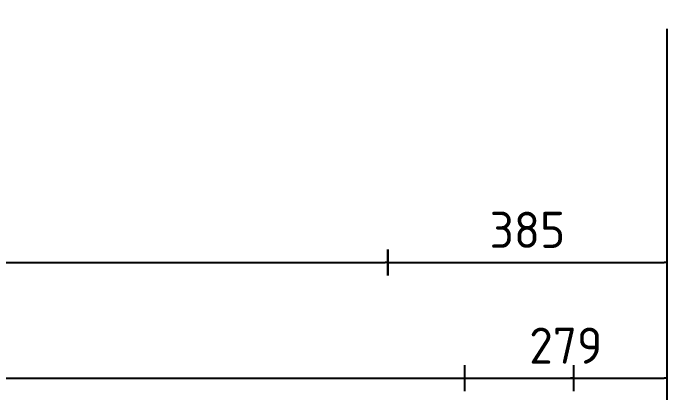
# Model space of a CAD drawing. Extents: x 0 to 420, y 0 to 297.
# Drawn here: x 136.82 to 181.96, y 102.25 to 128.97 of the extents above; entities that cross this region are included whole.
import ezdxf

# ---------------------------------------------------------------- set-up
doc = ezdxf.new("R2010")
doc.units = 0
doc.layers.get('0').update_dxf_attribs({"linetype": 'CONTINUOUS'})
doc.layers.get('DEFPOINTS').update_dxf_attribs({"linetype": 'CONTINUOUS'})
doc.layers.add('T25', color=1, linetype='CONTINUOUS')
doc.styles.add('ISO', font='iso3098b.shx')
doc.dimstyles.new('SIGNSDIM', dxfattribs={"dimtxt": 2.5, "dimasz": 0.2, "dimexe": 1.5, "dimexo": 2, "dimgap": 1, "dimtad": 1, "dimdec": 4, "dimlfac": 20, "dimrnd": 1, "dimdsep": 46, "dimtxsty": 'ISO', "dimblk": 'SGNDIM', "dimcen": 2.5, "dimse2": 1, "dimadec": 0, "dimazin": 0, "dimtfac": 1, "dimtdec": 4, "dimtix": 1, "dimtmove": 0, "dimatfit": 3, "dimldrblk": 'SGNDIM', "dimfxl": 1, "dimtolj": 1, "dimtzin": 0, "dimarcsym": 0})

# ---------------------------------------------------------------- blocks, each defined once
blk = doc.blocks.new('SGNDIM')
for p, q in [((0, 4.5), (0, -4.5)), ((0, 0), (-1, 0))]:
    blk.add_line(p, q)
blk = doc.blocks.new('*D9')
at = {"layer": 'DEFPOINTS', "color": 0}
for p in [(101.221, 132.331), (162.698, 132.331), (162.698, 111.75)]:
    blk.add_point(p, dxfattribs=at)
at = {"layer": 'T25', "color": 0, "lineweight": -2}
blk.add_line((101.421, 111.75), (162.498, 111.75), dxfattribs=at)
at = {"layer": 'T25', "color": 0, "lineweight": -2, "xscale": 0.2, "yscale": 0.2, "zscale": 0.2, "rotation": 180}
blk.add_blockref('SGNDIM', (101.221, 111.75), dxfattribs=at)
at = {"layer": 'T25', "color": 0, "lineweight": -2, "xscale": 0.2, "yscale": 0.2, "zscale": 0.2}
blk.add_blockref('SGNDIM', (162.698, 111.75), dxfattribs=at)
at = {"layer": 'T25', "color": 0, "insert": (131.959, 114), "char_height": 2.5, "attachment_point": 5, "style": 'ISO'}
blk.add_mtext('\\A1;1230', dxfattribs=at)
blk = doc.blocks.new('*D10')
at = {"layer": 'DEFPOINTS', "color": 0}
for p in [(162.698, 136.775), (181.959, 129.888), (181.959, 111.75)]:
    blk.add_point(p, dxfattribs=at)
at = {"layer": 'T25', "color": 0, "lineweight": -2}
for p, q in [((181.959, 127.888), (181.959, 110.25)), ((162.898, 111.75), (181.759, 111.75))]:
    blk.add_line(p, q, dxfattribs=at)
at = {"layer": 'T25', "color": 0, "lineweight": -2, "xscale": 0.2, "yscale": 0.2, "zscale": 0.2, "rotation": 180}
blk.add_blockref('SGNDIM', (162.698, 111.75), dxfattribs=at)
at = {"layer": 'T25', "color": 0, "lineweight": -2, "xscale": 0.2, "yscale": 0.2, "zscale": 0.2}
blk.add_blockref('SGNDIM', (181.959, 111.75), dxfattribs=at)
at = {"layer": 'T25', "color": 0, "insert": (172.328, 114), "char_height": 2.5, "attachment_point": 5, "style": 'ISO'}
blk.add_mtext('\\A1;385', dxfattribs=at)
blk = doc.blocks.new('*D12')
at = {"layer": 'DEFPOINTS', "color": 0}
for p in [(88.416, 166.984), (175.503, 166.984), (175.503, 103.75)]:
    blk.add_point(p, dxfattribs=at)
at = {"layer": 'T25', "color": 0, "lineweight": -2}
blk.add_line((88.616, 103.75), (175.303, 103.75), dxfattribs=at)
at = {"layer": 'T25', "color": 0, "lineweight": -2, "xscale": 0.2, "yscale": 0.2, "zscale": 0.2, "rotation": 180}
blk.add_blockref('SGNDIM', (88.416, 103.75), dxfattribs=at)
at = {"layer": 'T25', "color": 0, "lineweight": -2, "xscale": 0.2, "yscale": 0.2, "zscale": 0.2}
blk.add_blockref('SGNDIM', (175.503, 103.75), dxfattribs=at)
at = {"layer": 'T25', "color": 0, "insert": (131.959, 106), "char_height": 2.5, "attachment_point": 5, "style": 'ISO'}
blk.add_mtext('\\A1;1742', dxfattribs=at)
blk = doc.blocks.new('*D13')
at = {"layer": 'DEFPOINTS', "color": 0}
for p in [(168.003, 115.717), (181.959, 115.717), (181.959, 103.75)]:
    blk.add_point(p, dxfattribs=at)
at = {"layer": 'T25', "color": 0, "lineweight": -2}
for p, q in [((181.959, 113.717), (181.959, 102.25)), ((168.203, 103.75), (181.759, 103.75))]:
    blk.add_line(p, q, dxfattribs=at)
at = {"layer": 'T25', "color": 0, "lineweight": -2, "xscale": 0.2, "yscale": 0.2, "zscale": 0.2, "rotation": 180}
blk.add_blockref('SGNDIM', (168.003, 103.75), dxfattribs=at)
at = {"layer": 'T25', "color": 0, "lineweight": -2, "xscale": 0.2, "yscale": 0.2, "zscale": 0.2}
blk.add_blockref('SGNDIM', (181.959, 103.75), dxfattribs=at)
at = {"layer": 'T25', "color": 0, "insert": (174.981, 106), "char_height": 2.5, "attachment_point": 5, "style": 'ISO'}
blk.add_mtext('\\A1;279', dxfattribs=at)

msp = doc.modelspace()

# ---------------------------------------------------------------- dimensions: what is measured, and where the dimension line sits
at = {"layer": 'T25'}
for base, p1, p2, override, picture, middle in [((175.5027774, 103.7502805), (88.4155262, 166.9844725), (175.5027774, 166.9844725), {"dimse1": 1}, '*D12', (131.9591518, 106.0002805)), ((181.9591518, 111.7502805), (162.6976331, 136.7749232), (181.9591518, 129.8877578), {"dimse1": 1, "dimse2": 0}, '*D10', (172.3283924, 114.0002805)), ((162.6976331, 111.7502805), (101.2206705, 132.330964), (162.6976331, 132.330964), {"dimse1": 1}, '*D9', (131.9591518, 114.0002805)), ((181.9591518, 103.7502805), (168.0027774, 115.7173679), (181.9591518, 115.7173679), {"dimse1": 1, "dimse2": 0}, '*D13', (174.9809646, 106.0002805))]:
    dim = msp.add_linear_dim(base=base, p1=p1, p2=p2, dimstyle='SIGNSDIM', override=override, dxfattribs=at)
    dim.commit()
    dim.dimension.update_dxf_attribs({"geometry": picture, "text_midpoint": middle})

doc.saveas('drawing.dxf')
